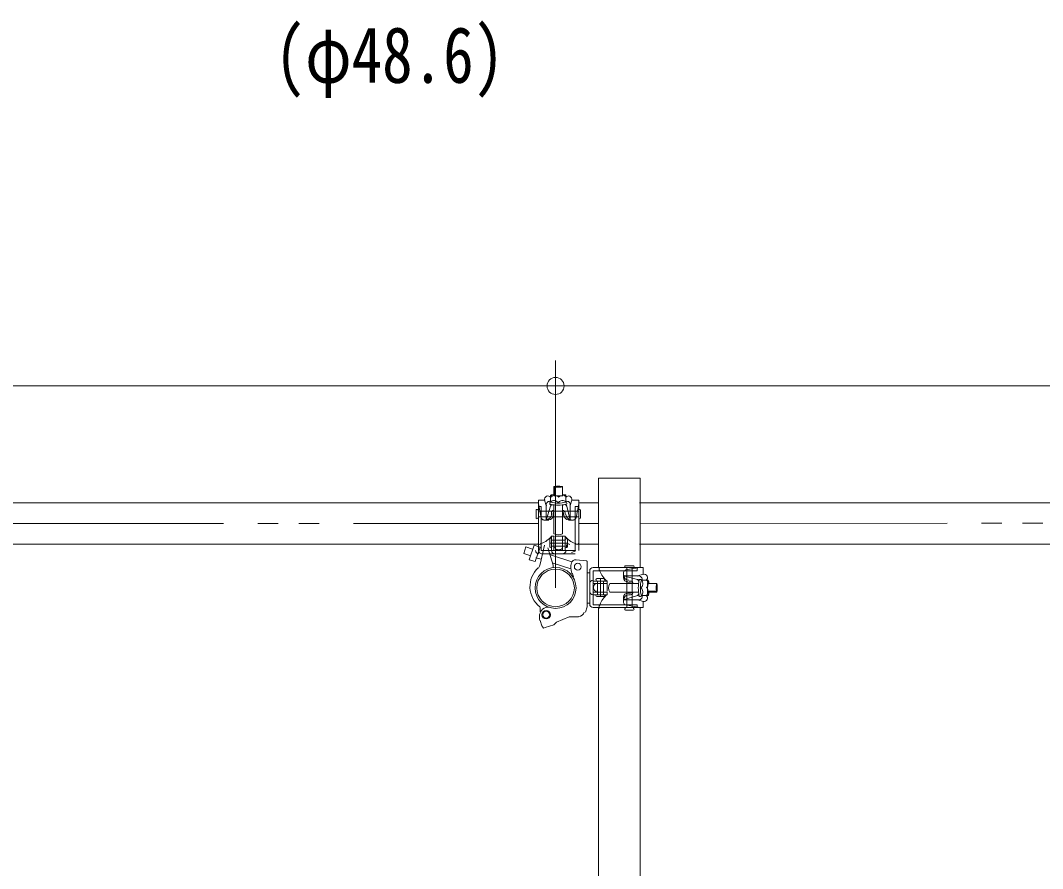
# Model space of a CAD drawing. Units: millimetres, scale not verified. Extents: x -10062 to 10062, y -6938 to 6938.
# Drawn here: x -7515 to -6318, y 3851 to 4845 of the extents above; entities that cross this region are included whole.
import ezdxf
from ezdxf.enums import TextEntityAlignment as Align

# ---------------------------------------------------------------- set-up
doc = ezdxf.new("R2010")
doc.units = ezdxf.units.MM
doc.header["$LTSCALE"] = 40
doc.header["$PDMODE"] = 32
doc.header["$PDSIZE"] = 20
doc.linetypes.add('DOUBLE_CHAIN2', pattern=[12.8, 9, -1, 0.6, -0.6, 0.6, -1])
for name, color, linetype, lineweight in [('1-1_dim', 7, 'Continuous', 9), ('1-4_text', 7, 'Continuous', 9), ('1-6_ｸﾗﾝﾌﾟ', 1, 'Continuous', 9), ('1-8_仮囲い', 7, 'Continuous', 9)]:
    doc.layers.add(name, color=color, linetype=linetype, lineweight=lineweight)
doc.styles.add('ＭＳ ゴシック', font='')
doc.styles.get('ＭＳ ゴシック').set_extended_font_data('MS Gothic')

msp = doc.modelspace()

# ---------------------------------------------------------------- linework, layer by layer
at = {"layer": '1-1_dim'}
for p, q in [((-6888.5, 4180.25), (-6888.5, 4446.86)), ((-6888.5, 4181.85), (-6888.5, 4446.86)), ((-6888.5, 4416.86), (-8688.5, 4416.86)), ((-8588.5, 4416.86), (-6988.5, 4416.86)), ((-5088.5, 4416.86), (-6888.5, 4416.86)), ((-6788.5, 4416.86), (-5188.5, 4416.86))]:
    msp.add_line(p, q, dxfattribs=at)
msp.add_point((-6888.5, 4416.86), dxfattribs=at)
at = {"layer": '1-6_ｸﾗﾝﾌﾟ'}
for p, q in [((-6894.36, 4280.46), (-6894.36, 4288.86)), ((-6890.36, 4288.86), (-6890.36, 4298.76)), ((-6889.36, 4298.46), (-6889.36, 4288.76)), ((-6880.36, 4298.76), (-6880.36, 4288.76)), ((-6876.36, 4280.46), (-6876.36, 4288.86)), ((-6908.36, 4278.86), (-6905.36, 4262.36)), ((-6908.36, 4275.76), (-6905.36, 4275.76)), ((-6905.36, 4224.26), (-6905.36, 4275.76)), ((-6901.36, 4282.86), (-6899.36, 4276.76)), ((-6899.36, 4259.76), (-6899.36, 4276.76)), ((-6899.36, 4259.76), (-6894.36, 4276.06)), ((-6895.36, 4279.66), (-6895.36, 4278.66)), ((-6890.36, 4243.76), (-6890.36, 4277.16)), ((-6880.36, 4243.76), (-6880.36, 4277.16)), ((-6875.36, 4279.66), (-6875.36, 4278.66)), ((-6871.36, 4259.76), (-6875.36, 4276.06)), ((-6869.36, 4282.86), (-6871.36, 4276.76)), ((-6871.36, 4259.76), (-6871.36, 4276.76)), ((-6869.36, 4282.86), (-6861.36, 4282.86)), ((-6865.36, 4275.76), (-6861.36, 4275.76)), ((-6861.36, 4278.86), (-6864.36, 4262.36)), ((-6861.36, 4224.26), (-6861.36, 4282.86)), ((-6911.36, 4262.26), (-6911.36, 4271.26)), ((-6908.36, 4270.06), (-6861.36, 4270.06)), ((-6908.36, 4263.56), (-6861.36, 4263.56)), ((-6893.36, 4268.16), (-6893.36, 4266.16)), ((-6891.36, 4268.16), (-6891.36, 4264.96)), ((-6879.36, 4268.16), (-6879.36, 4264.96)), ((-6877.36, 4268.16), (-6877.36, 4266.16)), ((-6859.36, 4262.26), (-6859.36, 4271.26)), ((-6896.36, 4259.76), (-6902.36, 4259.76)), ((-6873.36, 4259.76), (-6867.36, 4259.76)), ((-6893.36, 4240.76), (-6893.36, 4224.26)), ((-6893.36, 4240.76), (-6890.36, 4240.76)), ((-6890.36, 4240.76), (-6890.36, 4224.26)), ((-6889.36, 4240.76), (-6877.36, 4240.76)), ((-6880.36, 4240.76), (-6880.36, 4224.26)), ((-6877.36, 4240.76), (-6877.36, 4224.26)), ((-6923.5, 4228.35), (-6915.5, 4225.75)), ((-6913.5, 4230.35), (-6919.5, 4213.25)), ((-6901.5, 4230.45), (-6905.5, 4213.25)), ((-6891.5, 4206.75), (-6897.5, 4227.35)), ((-6895.36, 4228.56), (-6895.36, 4237.06)), ((-6895.36, 4232.76), (-6874.36, 4232.76)), ((-6893.36, 4236.26), (-6877.36, 4236.26)), ((-6893.36, 4229.26), (-6877.36, 4229.26)), ((-6875.86, 4229.75), (-6874.86, 4230.95)), ((-6875.86, 4227.35), (-6875.86, 4229.75)), ((-6874.36, 4228.56), (-6874.36, 4237.06)), ((-6911.5, 4215.65), (-6905.5, 4213.95)), ((-6904.87, 4220.26), (-6865.36, 4220.26)), ((-6894.5, 4218.95), (-6869.5, 4210.65)), ((-6886.36, 4224.86), (-6883.36, 4224.86)), ((-6864.86, 4223.55), (-6869.86, 4221.85)), ((-6919.5, 4213.25), (-6912.5, 4211.05)), ((-6907.5, 4205.65), (-6908.5, 4203.55)), ((-6906.5, 4208.15), (-6907.5, 4205.65)), ((-6905.5, 4213.25), (-6906.5, 4208.15)), ((-6891.5, 4209.35), (-6870.5, 4202.45)), ((-6891.5, 4204.35), (-6891.5, 4206.75)), ((-6852.45, 4211.98), (-6864.45, 4213.28)), ((-6851.5, 4158.15), (-6851.5, 4210.85)), ((-6844.5, 4204.25), (-6785.9, 4204.25)), ((-6806.5, 4206.25), (-6797.5, 4206.25)), ((-6789.9, 4204.25), (-6806.4, 4201.25)), ((-6805.2, 4157.25), (-6805.2, 4204.25)), ((-6798.7, 4157.25), (-6798.7, 4204.25)), ((-6793, 4200.25), (-6793, 4204.25)), ((-6785.9, 4196.25), (-6785.9, 4204.25)), ((-6851.5, 4197.95), (-6848.5, 4197.95)), ((-6848.5, 4160.75), (-6848.5, 4200.25)), ((-6840.2, 4191.25), (-6831.7, 4191.25)), ((-6836, 4170.25), (-6836, 4191.25)), ((-6809, 4192.25), (-6809, 4198.25)), ((-6809, 4194.25), (-6792, 4194.25)), ((-6809, 4194.25), (-6792.7, 4190.25)), ((-6785.9, 4196.25), (-6792, 4194.25)), ((-6828, 4188.25), (-6844.5, 4188.25)), ((-6828, 4185.25), (-6844.5, 4185.25)), ((-6843.9, 4179.25), (-6843.9, 4182.25)), ((-6839.5, 4172.25), (-6839.5, 4188.25)), ((-6832.5, 4172.25), (-6832.5, 4188.25)), ((-6828, 4176.25), (-6828, 4188.25)), ((-6825, 4185.25), (-6791.6, 4185.25)), ((-6800.6, 4186.25), (-6803.8, 4186.25)), ((-6800.6, 4188.25), (-6802.6, 4188.25)), ((-6789.1, 4190.25), (-6790.1, 4190.25)), ((-6788.3, 4189.25), (-6779.9, 4189.25)), ((-6770, 4185.25), (-6780, 4185.25)), ((-6828, 4175.25), (-6844.5, 4175.25)), ((-6828, 4172.25), (-6844.5, 4172.25)), ((-6840.2, 4170.25), (-6831.7, 4170.25)), ((-6828, 4172.25), (-6828, 4175.25)), ((-6825, 4175.25), (-6791.6, 4175.25)), ((-6809, 4166.25), (-6792.7, 4171.25)), ((-6809, 4169.25), (-6809, 4163.25)), ((-6800.6, 4174.25), (-6803.8, 4174.25)), ((-6800.6, 4172.25), (-6802.6, 4172.25)), ((-6789.1, 4170.25), (-6790.1, 4170.25)), ((-6788.3, 4171.25), (-6779.9, 4171.25)), ((-6770.3, 4176.25), (-6780, 4176.25)), ((-6779.9, 4175.25), (-6770, 4175.25)), ((-6853.5, 4151.65), (-6851.5, 4158.15)), ((-6851.5, 4162.55), (-6848.5, 4162.55)), ((-6844.5, 4160.25), (-6793, 4160.25)), ((-6809, 4166.25), (-6792, 4166.25)), ((-6789.9, 4157.25), (-6806.4, 4160.25)), ((-6793, 4157.25), (-6793, 4160.25)), ((-6785.9, 4164.25), (-6792, 4166.25)), ((-6806.5, 4154.25), (-6797.5, 4154.25)), ((-6902.5, 4133.25), (-6900.5, 4133.75)), ((-6900.5, 4133.75), (-6890.5, 4137.15)), ((-6890.5, 4137.15), (-6887.5, 4139.95))]:
    msp.add_line(p, q, dxfattribs=at)
for points in [[(-6908.36, 4224.26), (-6908.36, 4282.86), (-6901.36, 4282.86)], [(-6905.36, 4224.26), (-6865.36, 4224.26), (-6865.36, 4275.76)], [(-6923.5, 4228.35), (-6925.5, 4220.45), (-6917.5, 4217.85)], [(-6913.5, 4230.35), (-6906.5, 4228.05), (-6912.5, 4211.05)], [(-6844.5, 4160.25), (-6844.5, 4200.25), (-6793, 4200.25)], [(-6844.5, 4157.25), (-6785.9, 4157.25), (-6785.9, 4164.25)], [(-6887.5, 4139.95), (-6872.5, 4146.25), (-6861.5, 4146.35)], [(-6902.5, 4133.25), (-6903.5, 4134.15), (-6904.5, 4135.65), (-6906.5, 4142.05)]]:
    msp.add_lwpolyline(points, dxfattribs=at)
for centre, radius in [((-6888.5, 4180.25), 24), ((-6862.5, 4205.05), 4), ((-6899.5, 4148.85), 5), ((-6899.5, 4148.85), 4)]:
    msp.add_circle(centre, radius, dxfattribs=at)
for centre, radius, start, end in [((-6897.36, 4283.96), 4, 36.195, 195.529), ((-6889.36, 4281.56), 7, 46.511, 133.489), ((-6885.36, 4309.06), 21, 256.103, 283.897), ((-6880.36, 4281.56), 7, 46.511, 133.489), ((-6873.36, 4283.96), 4, 344.471, 143.805), ((-6895.36, 4277.76), 4, 71.179, 194.571), ((-6894.36, 4279.66), 1, 90, 180), ((-6894.36, 4278.66), 1, 180, 270), ((-6890.36, 4276.66), 6, 28.583, 137.521), ((-6892.36, 4275.56), 2, 90, 165), ((-6885.36, 4316.66), 37, 256.058, 283.942), ((-6885.36, 4314.16), 37, 256.058, 283.942), ((-6880.36, 4276.66), 6, 42.479, 151.417), ((-6877.36, 4275.56), 2, 15, 90), ((-6875.36, 4277.76), 4, 345.429, 108.821), ((-6876.36, 4279.66), 1, 0, 90), ((-6876.36, 4278.66), 1, 270, 0), ((-6910.36, 4271.26), 1, 0, 180), ((-6899.36, 4266.16), 6, 270, 0), ((-6896.36, 4264.96), 5, 270, 0), ((-6890.36, 4268.16), 3, 90, 180), ((-6890.36, 4268.16), 1, 90, 180), ((-6880.36, 4268.16), 3, 0, 90), ((-6880.36, 4268.16), 1, 0, 90), ((-6873.36, 4264.96), 5, 180, 270), ((-6870.36, 4266.16), 6, 180, 270), ((-6860.36, 4271.26), 1, 0, 180), ((-6910.36, 4262.26), 1, 180, 0), ((-6902.36, 4262.96), 3, 190.384, 270), ((-6867.36, 4262.96), 3, 270, 349.616), ((-6860.36, 4262.26), 1, 180, 0), ((-6914.36, 4257.56), 27, 290.106, 321.428), ((-6885.36, 4253.46), 11, 242.604, 297.396), ((-6856.36, 4257.56), 27, 218.572, 249.894), ((-6907.36, 4233.26), 2, 210.51, 329.49), ((-6894.36, 4237.06), 1, 0, 180), ((-6894.36, 4228.56), 1, 180, 0), ((-6886.36, 4228.06), 3, 180, 270), ((-6883.36, 4228.06), 3, 270, 0), ((-6875.36, 4237.06), 1, 0, 180), ((-6875.36, 4228.56), 1, 180, 0), ((-6873.86, 4229.95), 2, 21.731, 135.115), ((-6863.36, 4233.26), 2, 210.51, 329.49), ((-6908, 4224.26), 4, 180, 270), ((-6904.36, 4224.26), 4, 180, 270), ((-6889.36, 4224.26), 4, 180, 270), ((-6880.36, 4224.26), 4, 270, 0), ((-6888.5, 4181.85), 30, 133.082, 232.46), ((-6853.7, 4203.93), 17, 160.367, 201.767), ((-6864.89, 4208.3), 5, 84.934, 164.459), ((-6852.49, 4210.98), 1, 352.193, 87.764), ((-6844.5, 4200.25), 4, 90, 180), ((-6835.5, 4202.25), 2, 120.51, 239.49), ((-6806.5, 4205.25), 1, 90, 270), ((-6797.5, 4205.25), 1, 270, 90), ((-6879.12, 4190.48), 12, 13.374, 36.554), ((-6840.2, 4190.25), 1, 90, 270), ((-6811.2, 4209.25), 27, 200.106, 231.428), ((-6831.7, 4190.25), 1, 270, 90), ((-6805.8, 4198.25), 3, 100.384, 180), ((-6803.8, 4192.25), 5, 180, 270), ((-6802.6, 4195.25), 6, 180, 270), ((-6791, 4190.25), 4, 341.179, 104.571), ((-6784.8, 4192.25), 4, 306.195, 105.529), ((-6844.5, 4185.25), 4, 90, 180), ((-6840.7, 4182.25), 3, 90, 180), ((-6840.7, 4179.25), 3, 180, 270), ((-6815.3, 4180.25), 11, 152.604, 207.396), ((-6800.6, 4185.25), 3, 0, 90), ((-6800.6, 4185.25), 1, 0, 90), ((-6793.2, 4188.25), 2, 0, 75), ((-6754.6, 4180.25), 37, 166.058, 193.942), ((-6790.1, 4189.25), 1, 90, 180), ((-6792.1, 4185.25), 6, 298.583, 47.521), ((-6792.1, 4175.25), 6, 312.479, 61.417), ((-6789.1, 4189.25), 1, 0, 90), ((-6752.1, 4180.25), 37, 166.058, 193.942), ((-6787.2, 4185.25), 7, 316.511, 43.489), ((-6787.2, 4176.25), 7, 316.511, 43.489), ((-6759.7, 4180.25), 21, 166.103, 193.897), ((-6844.5, 4176.25), 4, 180, 270), ((-6840.2, 4171.25), 1, 90, 270), ((-6811.2, 4151.25), 27, 128.572, 159.894), ((-6831.7, 4171.25), 1, 270, 90), ((-6803.8, 4169.25), 5, 90, 180), ((-6802.6, 4166.25), 6, 90, 180), ((-6800.6, 4175.25), 1, 270, 0), ((-6800.6, 4175.25), 3, 270, 0), ((-6793.2, 4173.25), 2, 285, 0), ((-6791, 4170.25), 4, 255.429, 18.821), ((-6790.1, 4171.25), 1, 180, 270), ((-6789.1, 4171.25), 1, 270, 0), ((-6784.8, 4168.25), 4, 254.471, 53.805), ((-6893.5, 4146.05), 14, 138.465, 197.032), ((-6923.5, 4154.25), 17, 353.199, 13.696), ((-6897.5, 4148.85), 9, 78.339, 134.557), ((-6844.5, 4161.25), 4, 180, 270), ((-6835.5, 4158.25), 2, 120.51, 239.49), ((-6805.8, 4163.25), 3, 180, 259.616), ((-6806.5, 4155.25), 1, 90, 270), ((-6797.5, 4155.25), 1, 270, 90), ((-6861.5, 4153.85), 7, 269.176, 342.928)]:
    msp.add_arc(centre, radius, start, end, dxfattribs=at)
for centre, major_axis in [((-6885.36, 4298.76), (-5, 0)), ((-6770, 4180.25), (0, -5))]:
    msp.add_ellipse(centre, major_axis=major_axis, ratio=0.1218, dxfattribs=at)
for centre, major_axis, start_param, end_param in [((-6885.36, 4288.86), (-9, 0), 5.3014195, 10.4065432), ((-6779.9, 4180.25), (0, -9), 2.1598274, 7.2649511)]:
    msp.add_ellipse(centre, major_axis=major_axis, ratio=0.1021, start_param=start_param, end_param=end_param, dxfattribs=at)
at = {"layer": '1-8_仮囲い'}
for p, q in [((-6838.18, 4308.95), (-6838.18, 4204.25)), ((-6789.57, 4308.95), (-6838.17, 4308.95)), ((-6789.58, 4308.95), (-6789.58, 4204.25)), ((-8661.36, 4279.96), (-6908.36, 4279.96)), ((-6861.36, 4279.96), (-6838.66, 4279.96)), ((-6790.06, 4279.96), (-5188.53, 4279.96)), ((-8661.36, 4231.43), (-6908.36, 4231.43)), ((-6861.36, 4231.43), (-6838.66, 4231.43)), ((-6790.06, 4231.49), (-5188.53, 4231.49)), ((-6838.18, 4157.25), (-6838.18, 3436.73)), ((-6789.58, 4157.25), (-6789.58, 3436.73))]:
    msp.add_line(p, q, dxfattribs=at)
at = {"layer": '1-8_仮囲い', "linetype": 'DOUBLE_CHAIN2'}
for p, q in [((-8661.36, 4255.89), (-6908.36, 4255.89)), ((-6861.36, 4255.89), (-6838.18, 4255.89)), ((-6789.58, 4255.89), (-5187.88, 4256.6))]:
    msp.add_line(p, q, dxfattribs=at)
at = {"layer": '1-8_仮囲い'}
msp.add_circle((-6888.5, 4180.25), 22, dxfattribs=at)

# ---------------------------------------------------------------- texts
at = {"layer": '1-4_text', "style": 'ＭＳ ゴシック', "width": 0.8}
msp.add_text('(φ48.6)', height=65.69, dxfattribs=at).set_placement((-7217.54, 4752.35), align=Align.BOTTOM_LEFT)

doc.saveas('drawing.dxf')
